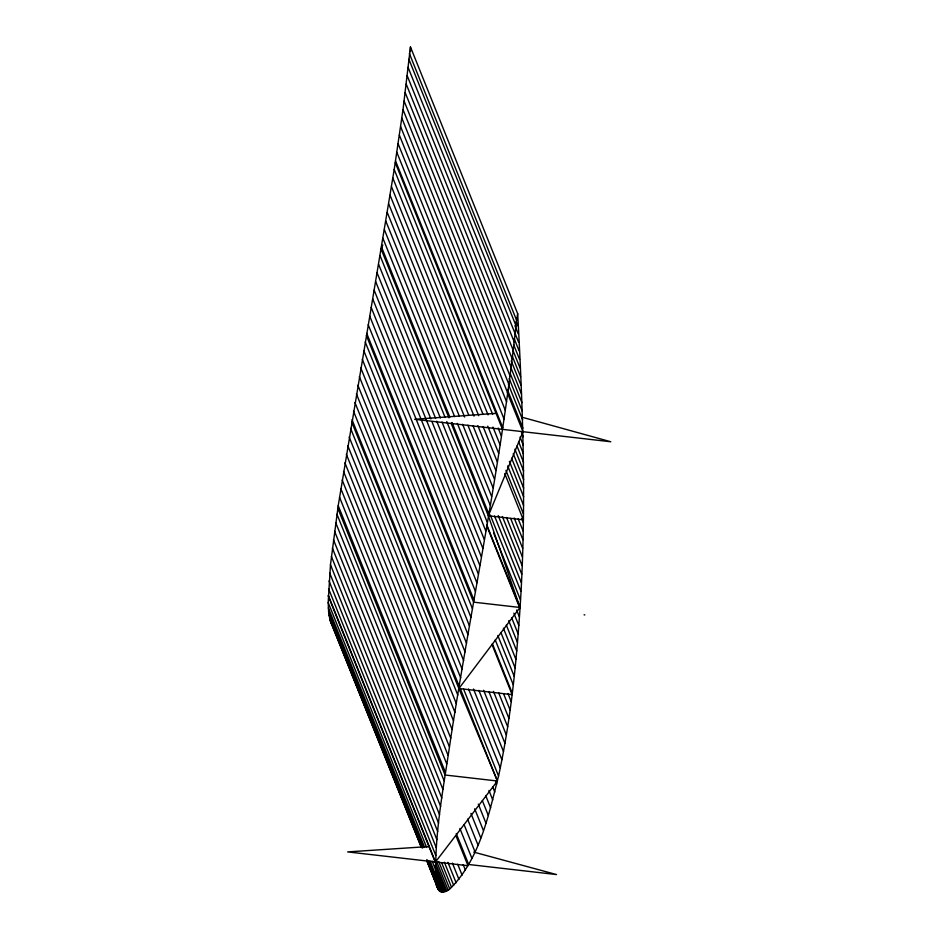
<?xml version="1.0" encoding="UTF-8"?>
<svg xmlns="http://www.w3.org/2000/svg" width="939" height="939" viewBox="0 0 939 939"><rect width="100%" height="100%" fill="white"/><g stroke="black" fill="none" stroke-linecap="round" stroke-linejoin="round"><path stroke-width="1.41" d="M516.755 318.227C502.189 459.241 472.411 598.12 450.755 738.124C444.182 784.734 434.334 831.485 435.837 878.763C434.792 890.09 442.973 896.898 451.506 887.273C480.169 857.565 488.667 814.747 498.55 776.037C509.337 726.481 515.077 675.963 518.798 625.421C526.908 521.626 523.434 417.444 517.671 313.649L410.46 46.95L403.007 109.593L394.204 169.49L338.216 505.698L330.481 564.75L328.192 602.545L328.627 612.064L330.411 621.278L421.177 846.649M517.671 313.649L516.579 320.211L409.369 53.511M382.807 245.02L381.128 249.093L448.959 417.82M496.05 413.348L414.662 419.287L610.808 441.764L522.178 417.256M429.276 846.509L347.665 851.908L467.986 865.699L455.955 835.757M584.081 614.822L584.833 614.904M473.702 852.084L556.522 874.561L468.69 864.49L456.272 833.586M331.467 623.496L332.089 624.282M516.227 321.666L517.87 325.751M408.876 59.227L516.086 325.927M514.912 325.704L518.199 333.873M408.089 67.373L518.61 342.289M514.161 338.568L519.079 350.822M407.186 75.695L514.408 342.395M513.563 344.496L519.584 359.461M406.223 84.134L513.433 350.834M512.976 350.458L520.089 368.147M512.377 356.386L520.582 376.797M405.19 92.621L512.412 359.32M511.203 360.928L521.051 385.413M404.122 101.107L511.332 367.806M511.098 368.158L521.497 394.004M510.417 374.015L521.908 402.585M403.007 109.593L510.217 376.293M509.149 378.487L522.272 411.153M401.845 118.114L509.055 384.814M508.386 384.309L522.6 419.686M507.576 390.119L522.894 428.219M400.636 126.648L507.846 393.347M507.295 392.655L522.988 431.694L488.339 515.793L519.995 607.474L458.889 688.533L497.424 781.013L435.496 861.979L328.274 595.279M521.485 432.656L523.129 436.741M399.404 135.204L506.614 401.904M520.03 437.116L523.316 445.274M518.539 441.576L523.457 453.83M398.136 143.773L505.358 410.472M517.002 446.06L523.563 462.399M396.857 152.341L504.067 419.04M514.877 449.206L523.633 470.979M513.269 453.713L523.669 479.571M395.542 160.909L502.752 427.609M395.272 162.647L502.482 429.346M511.626 458.232L523.657 488.163M394.204 169.49L492.67 414.416M498.139 428.02L501.426 436.189M509.396 461.378L523.622 496.754M392.854 178.07L488.034 414.838M492.952 427.081L500.064 444.769M507.682 465.897L523.551 505.358M505.933 470.404L523.446 513.95M391.481 186.661L482.834 413.899M487.752 426.142L498.691 453.361M504.748 473.538L523.34 519.795L488.339 515.793L451.143 423.266M521.661 518.469L523.305 522.553M390.084 195.253L478.702 415.695M483.08 426.576L497.306 461.953M518.199 518.903L523.129 531.145M388.687 203.857L474.019 416.13M477.845 425.66L495.898 470.556M514.161 517.976L522.917 539.749M510.64 518.41L522.671 548.341M387.267 212.472L468.772 415.214M473.139 426.106L494.477 479.172M506.532 517.471L522.389 556.933M385.835 221.088L464.605 417.033M467.88 425.191L493.045 487.787M502.388 516.532L522.084 565.524M384.391 229.703L459.335 416.13M462.61 424.287L491.602 496.402M498.21 515.581L521.732 574.093M382.948 238.33L454.605 416.587M457.34 423.383L490.158 505.029M494.536 515.992L521.345 582.673M490.287 515.03L520.91 591.23M381.492 246.957L449.863 417.045M452.058 422.491L488.703 513.656M493.644 533.117L520.441 599.786M380.037 255.584L445.121 417.515M446.764 421.599L487.247 522.284M486.625 524.467L519.995 607.474L473.585 602.157L366.374 335.458M487.118 526.697L519.936 608.343M378.57 264.223L440.379 417.984M442.023 422.069L485.78 530.922M516.65 610.08L519.384 616.888M377.091 272.862L435.626 418.454M436.717 421.177L484.301 539.561M513.868 613.179L518.798 625.421M511.591 617.627L518.152 633.954M375.623 281.5L430.872 418.935M431.963 421.658L482.834 548.2M508.715 620.702L517.471 642.476M374.145 290.151L481.355 556.85M506.344 625.116L516.743 650.973M372.666 298.79L479.876 565.489M503.374 628.168L515.957 659.46M371.187 307.429L478.397 574.128M500.91 632.557L515.124 667.934M369.696 316.079L476.906 582.779M497.834 635.562L514.243 676.385M495.252 639.929L513.304 684.836M368.217 324.73L475.427 591.429M492.611 644.271L512.307 693.264M491.895 644.283L512.131 694.637L458.889 688.533L351.679 421.834M366.726 333.368L473.949 600.068M507.964 693.498L511.239 701.668M365.248 342.019L472.458 608.718M503.562 693.721L510.123 710.06M363.769 350.67L470.979 617.369M498.539 692.559L508.938 718.417M362.29 359.308L469.5 626.008M493.456 691.374L507.682 726.751M360.811 367.959L468.021 634.658M488.855 691.515L506.356 735.061M359.332 376.598L466.542 643.297M483.632 690.271L504.959 743.336M357.865 385.236L465.075 651.936M478.867 690.341L503.48 751.576M356.397 393.864L463.608 660.563M473.491 689.026L501.931 759.78M354.93 402.491L462.152 669.19M468.561 689.015L500.287 767.938M353.487 411.118L460.697 677.817M463.549 688.956L498.55 776.037M352.031 419.745L459.241 686.444M460.227 688.487L497.424 781.013L445.039 775.004L337.829 508.304M495.628 781.365L496.731 784.088M350.587 428.372L457.798 695.071M492.611 786.636L494.794 792.082M349.155 436.999L456.366 703.698M488.937 790.462L492.764 799.993M347.735 445.614L454.946 712.314M485.698 795.568L490.616 807.822M346.315 454.218L453.537 720.917M482.329 800.58L488.35 815.545M344.918 462.821L452.129 729.521M478.303 804.101L485.956 823.151M343.533 471.425L450.755 738.124M474.688 808.831L483.444 830.604M342.172 480.005L449.382 746.705M340.822 488.585L448.044 755.285M470.932 813.397L480.78 837.893M339.507 497.154L446.718 763.853M467.575 819.125L477.974 844.971M338.216 505.698L445.426 772.398M464.077 824.606L475.017 851.814M336.96 514.232L444.17 780.931M459.875 828.421L471.906 858.352M335.739 522.741L442.95 789.441M334.554 531.228L441.776 797.927M333.439 539.69L440.649 806.39M463.22 864.678L465.404 870.124M332.371 548.094L439.581 814.794M457.727 864.267L462.105 875.16M331.385 556.451L438.595 823.151M452.375 863.082L458.948 879.409M330.481 564.75L437.691 831.449M447.915 862.366L456.119 882.777M329.683 572.954L436.905 839.654M444.358 862.202L453.654 885.324M329.026 580.959L436.248 847.647M441.659 862.777L451.506 887.273M438.701 861.521L449.64 888.74M328.544 588.671L435.755 855.359M436.541 861.251L448.02 889.832M328.251 595.995L435.461 862.695M435.144 862.061L446.635 890.63M435.015 865.371L445.415 891.217M328.192 602.545L426.646 847.471M432.116 861.086L444.323 891.639M435.121 871.498L443.325 891.909M328.333 607.909L424.604 847.389M430.074 860.993L442.41 892.05M435.015 875.723L441.576 892.05M328.627 612.064L423.266 847.459M428.736 861.075L435.837 878.763M435.32 878.294L440.79 891.897M329.014 615.291L422.562 847.964M427.48 860.218L436.236 881.991M333.357 626.219L335 630.292M349.214 665.681L350.857 669.753M353.052 675.2L354.684 679.284M370.001 717.384L371.644 721.469M385.87 756.846L387.502 760.93M389.697 766.365L391.34 770.45M402.819 799.019L404.463 803.103M434.006 876.58L440.015 891.557M329.472 617.792L421.904 847.753M426.834 859.995L439.299 890.982M426.646 860.253L438.677 890.195M329.929 619.728L421.212 847.154M426.752 860.582L438.126 889.198M410.46 46.95L410.472 51.504"/></g></svg>
